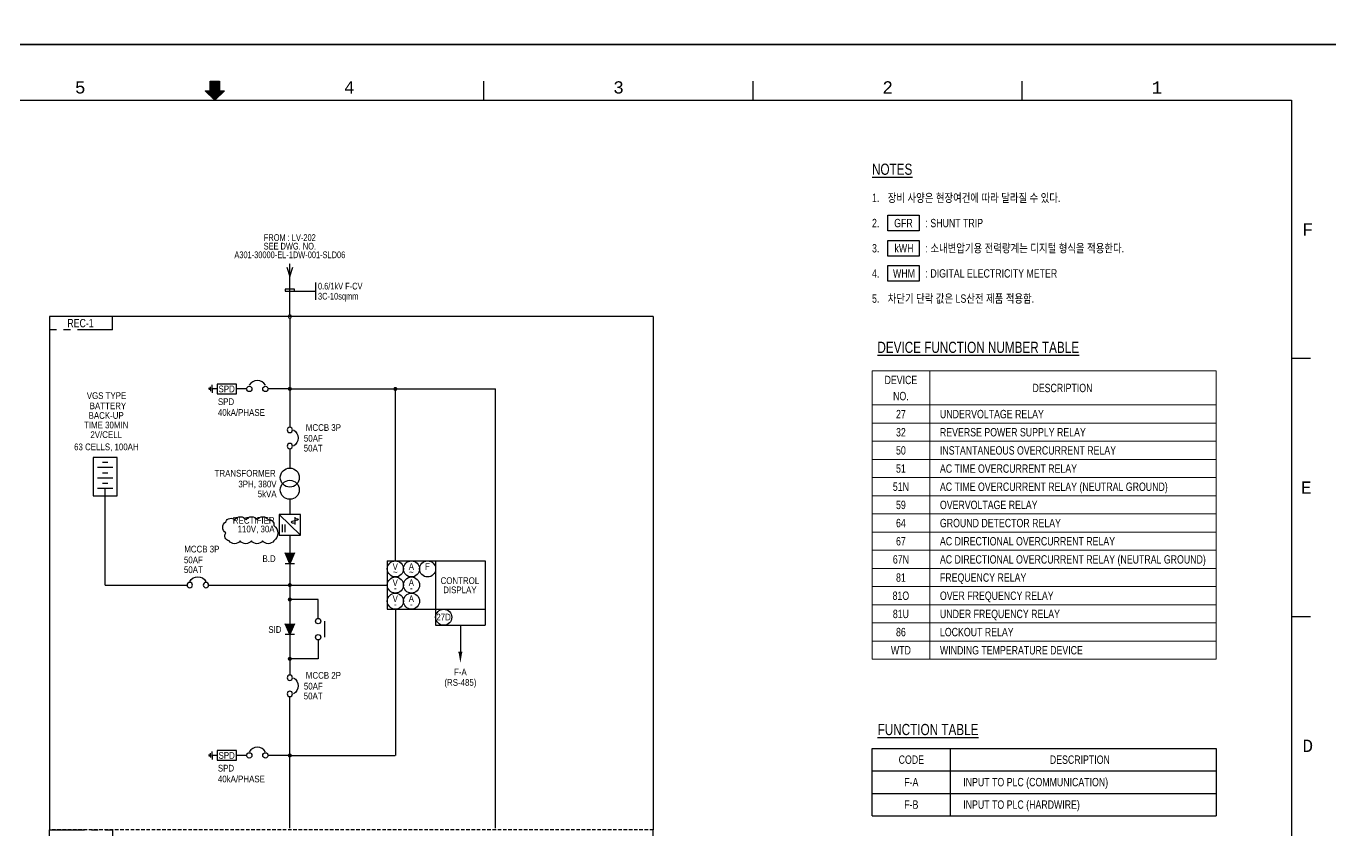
# Model space of a CAD drawing. Header units: feet. Extents: x 1 to 168002, y -59383 to 29717.
# Drawn here: x 60377 to 83689, y -43730 to -29356 of the extents above; entities that cross this region are included whole.
import ezdxf
from ezdxf.enums import TextEntityAlignment as Align
from ezdxf.lldxf.tags import DXFTag

# ---------------------------------------------------------------- set-up
doc = ezdxf.new("R2010")
doc.units = ezdxf.units.FT
doc.header["$LTSCALE"] = 50
doc.header["$MEASUREMENT"] = 0
for name, pattern in [('CONTINU', [0]), ('HIDDEN', [0.375, 0.25, -0.125]), ('HIDDEN2', [0.1875, 0.125, -0.0625]), ('PHANTOM', [2.5, 1.25, -0.25, 0.25, -0.25, 0.25, -0.25])]:
    doc.linetypes.add(name, pattern=pattern)
doc.layers.get('0').update_dxf_attribs({"linetype": 'CONTINUOUS'})
for name, color, linetype in [('BASE', 7, 'CONTINUOUS'), ('E-PNL', 1, 'CEN50'), ('E-Pow', 4, 'CONTINUOUS'), ('E-SYM0', 3, 'CONTINUOUS'), ('E-SYM1', 3, 'CONTINUOUS'), ('E-SYM2', 3, 'CONTINUOUS'), ('E-Text-1', 2, 'CONTINUOUS'), ('E-Text-2', 4, 'CONTINUOUS'), ('E-Text-Call', 7, 'CONTINUOUS'), ('E-Text-Table', 7, 'CONTINUOUS'), ('E-Wire01', 7, 'CONTINUOUS'), ('EQIP', 1, 'CONTINUOUS'), ('REV', 1, 'CONTINUOUS'), ('TEXT', 7, 'CONTINUOUS'), ('WIRE', 3, 'CONTINUOUS')]:
    doc.layers.add(name, color=color, linetype=linetype)
doc.layers.add('Border', color=7, linetype='CONTINUOUS', lineweight=0)
doc.styles.add('TB-1$0$MONOTXT', font='monotxt_.ttf')
doc.styles.add('돋움', font='')
doc.styles.get('돋움').set_extended_font_data('Dotum')
tags = doc.linetypes.add('CEN50', pattern=[56, 50, -2, 2, -2]).pattern_tags.tags
tags[10:11] = [DXFTag(74, 4), DXFTag(75, 0), DXFTag(340, '0'), DXFTag(46, 1.0), DXFTag(50, 0.0), DXFTag(44, 0.0), DXFTag(45, 0.0)]
tags[8:9] = [DXFTag(74, 4), DXFTag(75, 0), DXFTag(340, '0'), DXFTag(46, 1.0), DXFTag(50, 0.0), DXFTag(44, 0.0), DXFTag(45, 0.0)]
tags[6:7] = [DXFTag(74, 4), DXFTag(75, 0), DXFTag(340, '0'), DXFTag(46, 1.0), DXFTag(50, 0.0), DXFTag(44, 0.0), DXFTag(45, 0.0)]
tags[4:5] = [DXFTag(74, 4), DXFTag(75, 0), DXFTag(340, '0'), DXFTag(46, 1.0), DXFTag(50, 0.0), DXFTag(44, 0.0), DXFTag(45, 0.0)]

# ---------------------------------------------------------------- blocks, each defined once
blk = doc.blocks.new('FORMAT')
at = {"layer": 'Border', "color": 0, "linetype": 'Continuous', "lineweight": 25}
for p, q in [((21665, 29041), (21835, 29041)), ((21665, 28870), (21665, 29041)), ((21672, 28778), (21672, 29041)), ((21682, 28768), (21682, 29041)), ((21691, 28759), (21691, 29041)), ((21701, 28749), (21701, 29041)), ((21711, 28739), (21711, 29041)), ((21720, 28729), (21720, 29041)), ((21730, 28720), (21730, 29041)), ((21740, 28710), (21740, 29041)), ((21750, 28700), (21750, 29041)), ((21759, 28710), (21759, 29041)), ((21769, 28719), (21769, 29041)), ((21779, 28729), (21779, 29041)), ((21789, 28739), (21789, 29041)), ((21798, 28748), (21798, 29041)), ((21808, 28758), (21808, 29041)), ((21818, 28768), (21818, 29041)), ((21827, 28778), (21827, 29041)), ((21835, 29041), (21835, 28870)), ((26562, 28700), (26562, 29041)), ((31375, 28700), (31375, 29041)), ((36187, 28700), (36187, 29041)), ((2500, 28700), (41000, 28700)), ((21750, 28700), (21580, 28870)), ((21580, 28870), (21665, 28870)), ((21584, 28865), (21584, 28870)), ((21594, 28856), (21594, 28870)), ((21604, 28846), (21604, 28870)), ((21614, 28836), (21614, 28870)), ((21623, 28827), (21623, 28870)), ((21633, 28817), (21633, 28870)), ((21643, 28807), (21643, 28870)), ((21652, 28797), (21652, 28870)), ((21662, 28788), (21662, 28870)), ((21920, 28870), (21750, 28700)), ((21835, 28870), (21920, 28870)), ((21837, 28787), (21837, 28870)), ((21847, 28797), (21847, 28870)), ((21857, 28807), (21857, 28870)), ((21866, 28817), (21866, 28870)), ((21876, 28826), (21876, 28870)), ((21886, 28836), (21886, 28870)), ((21895, 28846), (21895, 28870)), ((21905, 28855), (21905, 28870)), ((21915, 28865), (21915, 28870)), ((41000, 28700), (41000, 1000)), ((41343, 24083), (41000, 24083)), ((41343, 19467), (41000, 19467))]:
    blk.add_line(p, q, dxfattribs=at)
blk.add_lwpolyline([(0, 0), (0, 29700), (42000, 29700), (42000, 0)], close=True, dxfattribs=at)
at = {"layer": 'Border', "color": 0, "linetype": 'Continuous', "lineweight": 25, "style": 'TB-1$0$MONOTXT'}
for s, p in [('5', (19343, 29041)), ('4', (24155, 29041)), ('3', (28968, 29041)), ('2', (33780, 29041)), ('1', (38594, 29041))]:
    blk.add_text(s, height=219, dxfattribs=at).set_placement(p, align=Align.TOP_CENTER)
for s, p in [('F', (41196, 26392)), ('E', (41167, 21775)), ('D', (41196, 17158))]:
    blk.add_text(s, height=220, dxfattribs=at).set_placement(p, align=Align.MIDDLE_LEFT)
blk = doc.blocks.new('TITLE')
at = {"xscale": 0.01, "yscale": 0.01, "zscale": 0.01}
blk.add_blockref('FORMAT', (0, 0), dxfattribs=at)
blk = doc.blocks.new('117')
at = {"layer": 'E-SYM2'}
for centre in [(0, 6), (0, 0)]:
    blk.add_circle(centre, 1, dxfattribs=at)
blk.add_arc((-0.36, 3), 3.46, 299.9147, 60.0853, dxfattribs=at)
blk = doc.blocks.new('A$C36F4008E')
at = {"layer": 'E-SYM1', "ltscale": 0.5}
for p, q in [((3.25, 0), (-3.25, 0)), ((3.25, -4.4), (-3.25, -4.4)), ((-1.1, -2.2), (1.1, -2.2)), ((3.25, -8.8), (-3.25, -8.8)), ((-1.1, -6.6), (1.1, -6.6)), ((-1.1, -11), (1.1, -11))]:
    blk.add_line(p, q, dxfattribs=at)
blk.add_lwpolyline([(5, -13), (-5, -13), (-5, 3), (5, 3)], close=True, dxfattribs=at)

msp = doc.modelspace()

# ---------------------------------------------------------------- linework, layer by layer
at = {"color": 0, "linetype": 'Continuous', "ltscale": 5}
for p, q in [((63651.3, -35843.7, 0.1), (63651.3, -35827.2, 0.1)), ((63651.3, -35843.7, 0.1), (63651.3, -35860.1, 0.1)), ((63676.5, -35843.7, 0.1), (63676.5, -35804, 0.1)), ((63676.5, -35843.7, 0.1), (63676.5, -35883.3, 0.1)), ((63702.9, -35843.7, 0.1), (63702.9, -35772.3, 0.1)), ((63790.5, -35843.7, 0.1), (63702.9, -35843.7, 0.1)), ((63702.9, -35843.7, 0.1), (63702.9, -35915, 0.1)), ((63651.3, -42397.4, 0.1), (63651.3, -42380.9, 0.1)), ((63651.3, -42397.4, 0.1), (63651.3, -42413.8, 0.1)), ((63676.5, -42397.4, 0.1), (63676.5, -42357.7, 0.1)), ((63676.5, -42397.4, 0.1), (63676.5, -42437, 0.1)), ((63702.9, -42397.4, 0.1), (63702.9, -42326, 0.1)), ((63790.5, -42397.4, 0.1), (63702.9, -42397.4, 0.1)), ((63702.9, -42397.4, 0.1), (63702.9, -42468.7, 0.1))]:
    msp.add_line(p, q, dxfattribs=at)
at = {"layer": 'BASE', "color": 1, "linetype": 'PHANTOM', "ltscale": 10}
for q in [(61921, -34550.2, 0.1), (60793.5, -34784.4, 0.1)]:
    msp.add_line((61921, -34784.4, 0.1), q, dxfattribs=at)
at = {"layer": 'BASE', "color": 1, "linetype": 'HIDDEN2', "ltscale": 10}
msp.add_line((71591.3, -43729.7, 0.1), (60793.5, -43729.7, 0.1), dxfattribs=at)
at = {"layer": 'BASE', "color": 1, "linetype": 'PHANTOM', "ltscale": 10, "elevation": 0.1}
msp.add_lwpolyline([(61921, -43963.9), (60793.5, -43963.9), (60793.5, -43729.7), (61921, -43729.7)], close=True, dxfattribs=at)
at = {"layer": 'E-PNL', "ltscale": 0.1}
for p, q in [((71591.3, -34550.2, 0.1), (60793.5, -34550.2, 0.1)), ((60793.5, -34550.2, 0.1), (60793.5, -43729.7, 0.1)), ((71591.3, -34550.2, 0.1), (71591.3, -43729.7, 0.1)), ((71591.3, -49582.5, 0.1), (71591.3, -43729.7, 0.1))]:
    msp.add_line(p, q, dxfattribs=at)
at = {"layer": 'E-Pow', "linetype": 'HIDDEN', "ltscale": 0.5}
msp.add_line((65092.1, -34521.4, 0.1), (65092.1, -33598.4, 0.1), dxfattribs=at)
at = {"layer": 'E-Pow'}
msp.add_line((61791.4, -39350.9, 0.1), (61791.4, -37625.4, 0.1), dxfattribs=at)
at = {"layer": 'E-Pow', "elevation": 0.1}
msp.add_lwpolyline([(65038.5, -33664.8), (65092.1, -33836.2), (65145.6, -33664.8)], dxfattribs=at)
at = {"layer": 'E-SYM0', "elevation": 0.1}
for points in [[(75782.7, -32737.7), (76345.2, -32737.7), (76345.2, -33018.9), (75782.7, -33018.9)], [(75782.7, -33187.7), (76345.2, -33187.7), (76345.2, -33468.9), (75782.7, -33468.9)], [(75782.7, -33637.7), (76345.2, -33637.7), (76345.2, -33918.9), (75782.7, -33918.9)]]:
    msp.add_lwpolyline(points, close=True, dxfattribs=at)
at = {"layer": 'E-SYM2'}
for p, q in [((65280.8, -38458.4, 0.1), (64903.3, -38090.4, 0.1)), ((65181.3, -38135, 0.1), (65181.3, -38268.8, 0.1)), ((64958.2, -38268.8, 0.1), (64958.2, -38402.7, 0.1)), ((65002.8, -38268.8, 0.1), (65002.8, -38402.7, 0.1)), ((65092.1, -38969.7, 0.1), (65008.4, -38774.6, 0.1)), ((65175.7, -38774.6, 0.1), (65092.1, -38969.7, 0.1)), ((66835.5, -38918.9, 0.1), (66835.5, -39782.9, 0.1)), ((66835.5, -38918.9, 0.1), (68583.8, -38918.9, 0.1)), ((67699.5, -38918.9, 0.1), (67699.5, -40070.9, 0.1)), ((68583.8, -38918.9, 0.1), (68583.8, -40070.9, 0.1)), ((65175.7, -38969.7, 0.1), (65008.4, -38969.7, 0.1)), ((66835.5, -39782.9, 0.1), (68583.8, -39782.9, 0.1)), ((65092.1, -40237.2, 0.1), (65008.4, -40042.1, 0.1)), ((65175.7, -40042.1, 0.1), (65092.1, -40237.2, 0.1)), ((65711.7, -39995.6, 0.1), (65711.7, -40283.6, 0.1)), ((67699.5, -40070.9, 0.1), (68583.8, -40070.9, 0.1)), ((65175.7, -40237.2, 0.1), (65008.4, -40237.2, 0.1))]:
    msp.add_line(p, q, dxfattribs=at)
at = {"layer": 'E-SYM2', "elevation": 0.1}
for points in [[(64135.9, -35930.1), (64135.9, -35757.3), (63790.3, -35757.3), (63790.3, -35930.1)], [(65281.6, -38458.4), (65281.6, -38090.4), (64902.5, -38090.4), (64902.5, -38458.4)], [(64135.9, -42483.8), (64135.9, -42311), (63790.3, -42311), (63790.3, -42483.8)]]:
    msp.add_lwpolyline(points, close=True, dxfattribs=at)
at = {"layer": 'E-SYM2'}
for centre, radius in [((65092.1, -37429.6, 0.1), 169.7), ((65092.1, -37647.8, 0.1), 169.7), ((66979.5, -39062.9, 0.1), 144), ((67267.5, -39062.9, 0.1), 144), ((67555.5, -39062.9, 0.1), 144), ((66979.5, -39350.9, 0.1), 144), ((67267.5, -39350.9, 0.1), 144), ((66979.5, -39638.9, 0.1), 144), ((67267.5, -39638.9, 0.1), 144), ((67843.5, -39926.9, 0.1), 144), ((65599, -39995.6, 0.1), 48), ((65599, -40283.6, 0.1), 48)]:
    msp.add_circle(centre, radius, dxfattribs=at)
msp.add_open_spline([(65181.3, -38156.7, 0.1), (65215.1, -38164.4, 0.1), (65314.8, -38186.9, 0.1), (65047.8, -38216.8, 0.1), (65147.8, -38239.2, 0.1), (65181.3, -38246.7, 0.1)], degree=3, knots=[15.7286445, 15.7286445, 15.7286445, 15.7286445, 18.973666, 25.2982213, 28.4768835, 28.4768835, 28.4768835, 28.4768835], dxfattribs=at)
for points in [[(65092.1, -38969.7, 0.1), (65008.4, -38774.6, 0.1), (65175.7, -38774.6, 0.1), (65008.4, -38774.6, 0.1)], [(65092.1, -40237.2, 0.1), (65008.4, -40042.1, 0.1), (65175.7, -40042.1, 0.1), (65008.4, -40042.1, 0.1)]]:
    msp.add_solid(points, dxfattribs=at)
at = {"layer": 'E-Text-Call', "ltscale": 0.5}
msp.add_line((65551.1, -33938.4, 0.1), (65551.1, -34253.4, 0.1), dxfattribs=at)
at = {"layer": 'E-Text-Call'}
for p, q in [((76907.7, -43477.5, 0.1), (76907.7, -42272.1, 0.1)), ((75501.4, -42673.9, 0.1), (81653.1, -42673.9, 0.1)), ((75501.4, -43075.7, 0.1), (81653.1, -43075.7, 0.1)), ((75501.4, -43477.5, 0.1), (81653.1, -43477.5, 0.1))]:
    msp.add_line(p, q, dxfattribs=at)
at = {"layer": 'E-Text-Call', "ltscale": 0.5, "elevation": 0.1}
msp.add_lwpolyline([(65173.1, -34095.9), (65173.1, -34059.9), (65011.1, -34059.9), (65011.1, -34095.9), (65551.1, -34095.9)], dxfattribs=at)
at = {"layer": 'E-Text-Call', "elevation": 0.1}
msp.add_lwpolyline([(75501.4, -43477.5), (75501.4, -42272.1), (81653.1, -42272.1), (81653.1, -43477.5)], dxfattribs=at)
at = {"layer": 'E-Text-Table', "linetype": 'Continuous', "lineweight": 13}
for p, q in [((75501.4, -35522.1, 0.1), (81653.1, -35522.1, 0.1)), ((75501.4, -35522.1, 0.1), (75501.4, -40678.8, 0.1)), ((76534.9, -35522.1, 0.1), (76534.9, -40678.8, 0.1)), ((81653.1, -35522.1, 0.1), (81653.1, -40678.8, 0.1)), ((75501.4, -36131.1, 0.1), (81653.1, -36131.1, 0.1)), ((75501.4, -36456, 0.1), (81653.1, -36456, 0.1)), ((75501.4, -36780.8, 0.1), (81653.1, -36780.8, 0.1)), ((75501.4, -37105.6, 0.1), (81653.1, -37105.6, 0.1)), ((75501.4, -37430.5, 0.1), (81653.1, -37430.5, 0.1)), ((75501.4, -37755.3, 0.1), (81653.1, -37755.3, 0.1)), ((75501.4, -38080.2, 0.1), (81653.1, -38080.2, 0.1)), ((75501.4, -38405, 0.1), (81653.1, -38405, 0.1)), ((75501.4, -38729.8, 0.1), (81653.1, -38729.8, 0.1)), ((75501.4, -39054.7, 0.1), (81653.1, -39054.7, 0.1)), ((75501.4, -39379.5, 0.1), (81653.1, -39379.5, 0.1)), ((75501.4, -39704.4, 0.1), (81653.1, -39704.4, 0.1)), ((75501.4, -40029.2, 0.1), (81653.1, -40029.2, 0.1)), ((75501.4, -40354, 0.1), (81653.1, -40354, 0.1)), ((75501.4, -40678.8, 0.1), (81653.1, -40678.8, 0.1))]:
    msp.add_line(p, q, dxfattribs=at)
at = {"layer": 'E-Wire01', "linetype": 'HIDDEN', "ltscale": 0.6}
for p, q in [((65092.1, -35843.7, 0.1), (68770.5, -35843.7, 0.1)), ((66979.5, -38918.9, 0.1), (66979.5, -35843.7, 0.1)), ((68770.5, -43700.9, 0.1), (68770.5, -35843.7, 0.1)), ((65092.1, -39350.9, 0.1), (66835.5, -39350.9, 0.1)), ((66979.5, -39782.9, 0.1), (66979.5, -42397.4, 0.1)), ((68141.7, -40070.9, 0.1), (68141.7, -40552.1, 0.1)), ((68109.7, -40552.1, 0.1), (68173.7, -40552.1, 0.1)), ((65092.1, -42397.4, 0.1), (66979.5, -42397.4, 0.1))]:
    msp.add_line(p, q, dxfattribs=at)
msp.add_solid([(68141.7, -40744.1, 0.1), (68109.7, -40552.1, 0.1), (68173.7, -40552.1, 0.1)], dxfattribs=at)
at = {"layer": 'EQIP', "const_width": 36, "elevation": 0.1}
for points in [[(65074.1, -35843.7, 1), (65110.1, -35843.7, 1)], [(66961.5, -35843.7, 1), (66997.5, -35843.7, 1)], [(65074.1, -39350.9, 1), (65110.1, -39350.9, 1)], [(65074.1, -39608.7, 1), (65110.1, -39608.7, 1)], [(65074.1, -40670.6, 1), (65110.1, -40670.6, 1)], [(65074.1, -42397.4, 1), (65110.1, -42397.4, 1)]]:
    msp.add_lwpolyline(points, format="xyb", close=True, dxfattribs=at)
at = {"layer": 'REV', "ltscale": 100, "elevation": -0.2}
msp.add_lwpolyline([(64805.3, -38559.5, -0.5205671), (64605.3, -38559.5, -0.5205671), (64405.3, -38559.5, -0.5205671), (64205.3, -38559.5, -0.5205671), (64005.3, -38559.5, -0.5205671), (63945.7, -38419, -0.5205671), (63945.7, -38219, -0.5205671), (64109.2, -38182.5, -0.5205671), (64309.2, -38182.5, -0.5205671), (64509.2, -38182.5, -0.5205671), (64709.2, -38182.5, -0.5205671), (64805.3, -38286.4, -0.5205671)], format="xyb", close=True, dxfattribs=at)
at = {"layer": 'TEXT', "color": 7, "linetype": 'Continuous'}
for p, q in [((64320, -35843.7, 0.1), (64135.9, -35843.7, 0.1)), ((65092.1, -35843.7, 0.1), (64704, -35843.7, 0.1)), ((64320, -42397.4, 0.1), (64135.9, -42397.4, 0.1)), ((65092.1, -42397.4, 0.1), (64704, -42397.4, 0.1))]:
    msp.add_line(p, q, dxfattribs=at)
at = {"layer": 'WIRE', "color": 4, "linetype": 'Continuous'}
for p, q in [((65092.1, -34579, 0.1), (65092.1, -36529.4, 0.1)), ((65092.1, -37817.5, 0.1), (65092.1, -38090.4, 0.1)), ((65092.1, -38458.4, 0.1), (65092.1, -40960.8, 0.1)), ((61791.4, -39350.9, 0.1), (63256, -39350.9, 0.1)), ((63640, -39350.9, 0.1), (65092.1, -39350.9, 0.1)), ((65599, -39608.7, 0.1), (65092.1, -39608.7, 0.1)), ((65599, -39947.6, 0.1), (65599, -39608.7, 0.1)), ((65599, -40331.6, 0.1), (65599, -40670.6, 0.1)), ((65599, -40670.6, 0.1), (65092.1, -40670.6, 0.1)), ((65092.1, -43700.9, 0.1), (65092.1, -41344.8, 0.1))]:
    msp.add_line(p, q, dxfattribs=at)
at = {"layer": 'WIRE', "color": 4}
msp.add_line((65092.1, -36913.4, 0.1), (65092.1, -37259.9, 0.1), dxfattribs=at)
at = {"layer": 'WIRE', "color": 4, "linetype": 'Continuous'}
for start, end in [(0, 180), (180, 0)]:
    msp.add_arc((65092.1, -34550.2, 0.1), 28.8, start, end, dxfattribs=at)

# ---------------------------------------------------------------- block references
at = {"color": 7, "linetype": 'CONTINU', "ltscale": 100, "xscale": 100, "yscale": 100, "zscale": 100}
for p in [(42001.4, -29683.3, 0.1), (42001.4, -59383.3, 0.1)]:
    msp.add_blockref('TITLE', p, dxfattribs=at)
at = {"color": 7, "yscale": 48, "zscale": 48}
for p, xscale, rotation in [((64656, -35843.7, 0.1), 48, 90), ((65092.1, -36577.4, 0.1), -48, 180), ((63304, -39350.9, 0.1), -48, 270), ((65092.1, -41008.8, 0.1), -48, 180), ((64656, -42397.4, 0.1), 48, 90)]:
    msp.add_blockref('117', p, dxfattribs=dict(at, xscale=xscale, rotation=rotation))
at = {"layer": 'E-SYM1', "ltscale": 0.5, "xscale": -42.85714285714285, "yscale": 42.85714285714285, "zscale": 42.85714285714285, "rotation": 180}
msp.add_blockref('A$C36F4008E', (61791.4, -37625.4, 0.1), dxfattribs=at)

# ---------------------------------------------------------------- texts
at = {"layer": 'E-SYM0', "color": 2, "style": '돋움', "width": 0.8}
msp.add_text('GFR', height=150, dxfattribs=at).set_placement((76064, -32878.3, 0.1), align=Align.MIDDLE_CENTER)
at = {"layer": 'E-SYM2', "color": 2, "style": '돋움', "width": 0.8}
for s, p in [('kWH', (76073.3, -33328.3, 0.1)), ('WHM', (76073.3, -33778.3, 0.1))]:
    msp.add_text(s, height=150, dxfattribs=at).set_placement(p, align=Align.MIDDLE_CENTER)
at = {"layer": 'E-Text-1', "style": '돋움'}
for s, height, width, p in [('1.', 150, 0.8, (75501.5, -32428.3, 0.1)), ('장비 사양은 현장여건에 따라 달라질 수 있다.', 150, 0.8, (75782.7, -32428.3, 0.1)), ('2.', 150, 0.8, (75501.5, -32878.3, 0.1)), (': SHUNT TRIP', 150, 0.8, (76457.7, -32878.3, 0.1)), ('3.', 150, 0.8, (75501.5, -33328.3, 0.1)), (': 소내변압기용 전력량계는 디지털 형식을 적용한다.', 150, 0.8, (76457.7, -33328.3, 0.1)), ('4.', 150, 0.8, (75501.5, -33778.3, 0.1)), (': DIGITAL ELECTRICITY METER', 150, 0.8, (76457.7, -33778.3, 0.1)), ('0.6/1kV F-CV', 120, 0.8, (65596.1, -34005.9, 0.1)), ('3C-10sqmm', 120, 0.8, (65596.1, -34185.9, 0.1)), ('5.', 150, 0.8, (75501.5, -34228.3, 0.1)), ('차단기 단락 값은 LS산전 제품 적용함.', 150, 0.8, (75782.7, -34228.3, 0.1)), ('BATTERY', 120, 0.9, (61514.6, -36146.8, 0.1)), ('UNDERVOLTAGE RELAY', 150, 0.8, (76716.1, -36293.5, 0.1)), ('REVERSE POWER SUPPLY RELAY', 150, 0.8, (76716.1, -36618.4, 0.1)), ('63 CELLS, 100AH', 120, 0.9, (61235, -36880.2, 0.1)), ('INSTANTANEOUS OVERCURRENT RELAY', 150, 0.8, (76716.1, -36943.2, 0.1)), ('AC TIME OVERCURRENT RELAY', 150, 0.8, (76716.1, -37268.1, 0.1)), ('AC TIME OVERCURRENT RELAY (NEUTRAL GROUND)', 150, 0.8, (76716.1, -37592.9, 0.1)), ('OVERVOLTAGE RELAY', 150, 0.8, (76716.1, -37917.7, 0.1)), ('GROUND DETECTOR RELAY', 150, 0.8, (76716.1, -38242.6, 0.1)), ('AC DIRECTIONAL OVERCURRENT RELAY', 150, 0.8, (76716.1, -38567.4, 0.1)), ('AC DIRECTIONAL OVERCURRENT RELAY (NEUTRAL GROUND)', 150, 0.8, (76716.1, -38892.3, 0.1)), ('FREQUENCY RELAY', 150, 0.8, (76716.1, -39217.1, 0.1)), ('OVER FREQUENCY RELAY', 150, 0.8, (76716.1, -39541.9, 0.1)), ('UNDER FREQUENCY RELAY', 150, 0.8, (76716.1, -39866.8, 0.1)), ('LOCKOUT RELAY', 150, 0.8, (76716.1, -40191.6, 0.1)), ('WINDING TEMPERATURE DEVICE', 150, 0.8, (76716.1, -40516.4, 0.1)), ('INPUT TO PLC (COMMUNICATION)', 150, 0.8, (77133.2, -42874.8, 0.1)), ('INPUT TO PLC (HARDWIRE)', 150, 0.8, (77133.2, -43276.6, 0.1))]:
    msp.add_text(s, height=height, dxfattribs=dict(at, width=width)).set_placement(p, align=Align.MIDDLE_LEFT)
for s, height, width, p in [('REC-1', 150, 0.8, (61350, -34667.3, 0.1)), ('DEVICE', 150, 0.8, (76018.2, -35683.1, 0.1)), ('SPD', 120, 0.9, (63963.1, -35843.7, 0.1)), ('NO.', 150, 0.8, (76018.2, -35971.4, 0.1)), ('DESCRIPTION', 150, 0.8, (78906.6, -35826.6, 0.1)), ('27', 150, 0.8, (76018.2, -36293.6, 0.1)), ('32', 150, 0.8, (76018.2, -36618.4, 0.1)), ('50', 150, 0.8, (76018.2, -36943.2, 0.1)), ('51', 150, 0.8, (76018.2, -37268.1, 0.1)), ('51N', 150, 0.8, (76018.2, -37592.9, 0.1)), ('59', 150, 0.8, (76018.2, -37917.7, 0.1)), ('64', 150, 0.8, (76018.2, -38242.6, 0.1)), ('67', 150, 0.8, (76018.2, -38567.4, 0.1)), ('67N', 150, 0.8, (76018.2, -38892.3, 0.1)), ('81', 150, 0.8, (76018.2, -39217.1, 0.1)), ('81O', 150, 0.8, (76018.2, -39541.9, 0.1)), ('81U', 150, 0.8, (76018.2, -39866.8, 0.1)), ('86', 150, 0.8, (76018.2, -40191.6, 0.1)), ('WTD', 150, 0.8, (76018.2, -40516.4, 0.1)), ('SPD', 120, 0.9, (63963.1, -42397.4, 0.1))]:
    msp.add_text(s, height=height, dxfattribs=dict(at, width=width)).set_placement(p, align=Align.MIDDLE)
for s, height, width, p in [('VGS TYPE', 120, 0.9, (61815.1, -35964.3, 0.1)), ('BACK-UP', 120, 0.9, (61808.8, -36318.2, 0.1)), ('TIME 30MIN', 120, 0.9, (61808.8, -36489.7, 0.1)), ('2V/CELL', 120, 0.9, (61808.8, -36661.1, 0.1)), ('F-A', 150, 0.8, (76204.6, -42874.8, 0.1)), ('F-B', 150, 0.8, (76204.6, -43276.6, 0.1))]:
    msp.add_text(s, height=height, dxfattribs=dict(at, width=width)).set_placement(p, align=Align.MIDDLE_CENTER)
at = {"layer": 'E-Text-1', "style": '돋움', "width": 0.9}
for s, p in [('SPD', (63806.2, -36131.4, 0.1)), ('40kA/PHASE', (63806.2, -36325.1, 0.1)), ('MCCB 3P', (63205.1, -38767.9, 0.1)), ('50AF', (63199, -38961, 0.1)), ('50AT', (63199, -39136.9, 0.1)), ('SPD', (63806.2, -42685.1, 0.1)), ('40kA/PHASE', (63806.2, -42878.7, 0.1))]:
    msp.add_text(s, height=120, dxfattribs=at).set_placement(p)
for s, p in [('MCCB 3P', (66006.8, -36594.3, 0.1)), ('50AF', (65681.2, -36787.4, 0.1)), ('50AT', (65678.7, -36963.4, 0.1)), ('TRANSFORMER', (64838.4, -37411.7, 0.1)), ('3PH, 380V', (64855.4, -37604.8, 0.1)), ('5kVA', (64855.4, -37780.7, 0.1)), ('RECTIFIER', (64819.3, -38255, 0.1)), ('110V, 30A', (64819.3, -38408.6, 0.1)), ('B.D', (64838.8, -38938.2, 0.1)), ('SID', (64943.6, -40205.7, 0.1)), ('MCCB 2P', (66006.8, -41025.7, 0.1)), ('50AF', (65681.2, -41218.8, 0.1)), ('50AT', (65678.7, -41394.8, 0.1))]:
    msp.add_text(s, height=120, dxfattribs=at).set_placement(p, align=Align.RIGHT)
for s, p in [('V', (66977.1, -39079.6, 0.1)), ('~', (66977.1, -39177.5, 0.1)), ('A', (67265.1, -39079.6, 0.1)), ('~', (67265.1, -39177.5, 0.1)), ('F', (67553.1, -39079.6, 0.1)), ('V', (66977.1, -39367.6, 0.1)), ('A', (67265.1, -39367.6, 0.1)), ('CONTROL', (68133.2, -39332.1, 0.1)), ('DISPLAY', (68133.2, -39496.7, 0.1)), ('V', (66977.1, -39655.6, 0.1)), ('-', (66977.1, -39465.5, 0.1)), ('A', (67265.1, -39655.6, 0.1)), ('-', (67265.1, -39465.5, 0.1)), ('-', (66977.1, -39753.5, 0.1)), ('-', (67265.1, -39753.5, 0.1)), ('27D', (67841.1, -39983.2, 0.1)), ('(RS-485)', (68142.3, -41152.7, 0.1)), ('F-A', (68142.3, -40967, 0.1)), ('F-A', (68142.3, -40967, 0.1))]:
    msp.add_text(s, height=120, dxfattribs=at).set_placement(p, align=Align.CENTER)
at = {"layer": 'E-Text-2', "style": '돋움', "width": 0.8}
msp.add_text('%%UNOTES', height=200, dxfattribs=at).set_placement((75501.5, -31915.3, 0.1), align=Align.MIDDLE_LEFT)
for s, height, p in [('FROM : LV-202', 120, (65092.1, -33137.3, 0.1)), ('SEE DWG. NO.', 120, (65092.1, -33291.5, 0.1)), ('A301-30000-EL-1DW-001-SLD06', 120, (65092.1, -33445.8, 0.1)), ('%%UDEVICE FUNCTION NUMBER TABLE', 200, (77400.4, -35099.9, 0.1)), ('%%UFUNCTION TABLE', 200, (76503.4, -41934.1, 0.1)), ('CODE', 150, (76204.6, -42473, 0.1)), ('DESCRIPTION', 150, (79218, -42473, 0.1))]:
    msp.add_text(s, height=height, dxfattribs=at).set_placement(p, align=Align.MIDDLE_CENTER)

doc.saveas('drawing.dxf')
